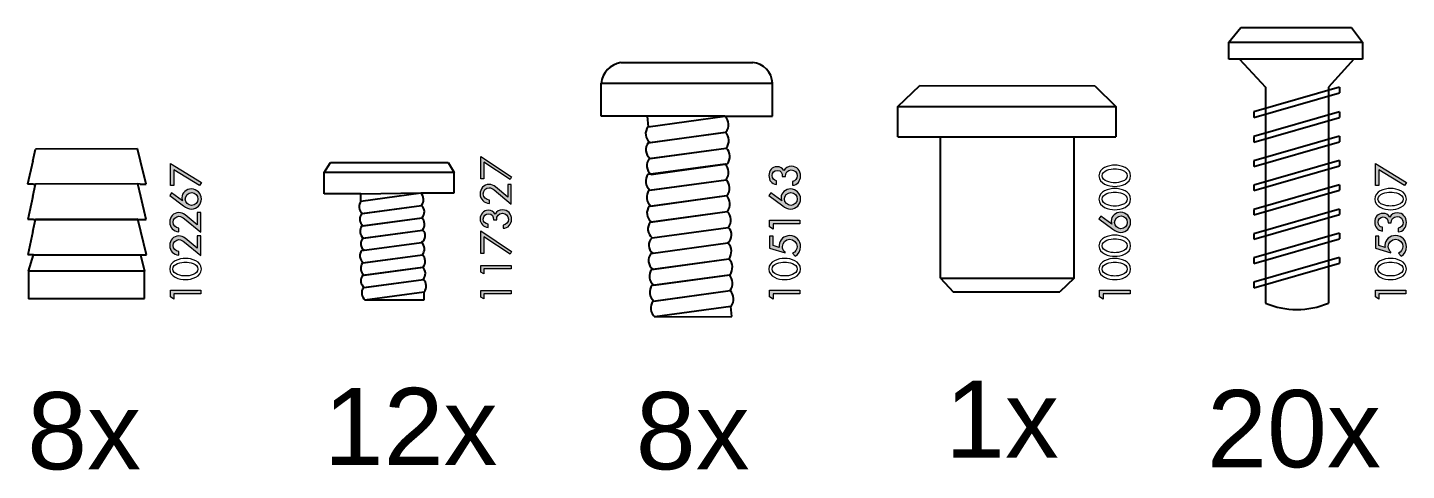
# Model space of a CAD drawing. Header units: millimetres. Extents: x -383 to 2872, y 639 to 2489.
# Drawn here: x -280.8 to -184.3, y 1536.3 to 1567.3 of the extents above; entities that cross this region are included whole.
import ezdxf

# ---------------------------------------------------------------- set-up
doc = ezdxf.new("R2010")
doc.units = ezdxf.units.MM
doc.layers.add('Chiodi', color=1, linetype='Continuous')
doc.layers.add('Livello 1', color=7, linetype='Continuous')
doc.styles.get("Standard").update_dxf_attribs({"font": 'Arial.ttf'})

msp = doc.modelspace()

# ---------------------------------------------------------------- hatches: boundary and pattern name
at = {"layer": 'Livello 1', "true_color": 0xffffff}
h = msp.add_hatch(color=7, dxfattribs=at)
h.dxf.hatch_style = 2
h.paths.add_polyline_path([(-270.597, 1556.284), (-270.839, 1556.284), (-270.839, 1557.816), (-268.667, 1556.49), (-268.794, 1556.284), (-270.597, 1557.384)])
h = msp.add_hatch(color=7, dxfattribs=at)
h.dxf.hatch_style = 2
h.paths.add_polyline_path([(-248.9, 1556.75), (-249.12, 1556.75), (-249.12, 1558.318), (-246.956, 1556.891), (-247.067, 1556.705), (-248.9, 1557.912)])
h = msp.add_hatch(color=7, dxfattribs=at)
h.dxf.hatch_style = 2
edge = h.paths.add_edge_path()
edge.add_spline(control_points=[(-228.012, 1556.927), (-228.012, 1557.155), (-228.097, 1557.345), (-228.354, 1557.345), (-228.568, 1557.345), (-228.718, 1557.187), (-228.718, 1556.975), (-228.718, 1556.783), (-228.596, 1556.65), (-228.413, 1556.623), (-228.413, 1556.623), (-228.413, 1556.36), (-228.413, 1556.36), (-228.763, 1556.411), (-228.949, 1556.634), (-228.949, 1556.984), (-228.949, 1557.322), (-228.732, 1557.598), (-228.376, 1557.598), (-228.167, 1557.598), (-227.998, 1557.508), (-227.897, 1557.328), (-227.798, 1557.537), (-227.597, 1557.629), (-227.369, 1557.629), (-226.972, 1557.629), (-226.732, 1557.331), (-226.732, 1556.949), (-226.732, 1556.617), (-226.952, 1556.318), (-227.301, 1556.301), (-227.301, 1556.301), (-227.301, 1556.558), (-227.301, 1556.558), (-227.093, 1556.583), (-226.963, 1556.767), (-226.963, 1556.969), (-226.963, 1557.206), (-227.149, 1557.376), (-227.38, 1557.376), (-227.651, 1557.376), (-227.812, 1557.189), (-227.793, 1556.927), (-227.793, 1556.927), (-228.012, 1556.927), (-228.012, 1556.927)], knot_values=[0, 0, 0, 0, 1, 1, 1, 2, 2, 2, 3, 3, 3, 4, 4, 4, 5, 5, 5, 6, 6, 6, 7, 7, 7, 8, 8, 8, 9, 9, 9, 10, 10, 10, 11, 11, 11, 12, 12, 12, 13, 13, 13, 14, 14, 14, 15, 15, 15, 15], degree=3, periodic=0)
h = msp.add_hatch(color=7, dxfattribs=at)
h.dxf.hatch_style = 2
h.paths.add_polyline_path([(-186.259, 1556.284), (-186.502, 1556.284), (-186.502, 1557.816), (-184.33, 1556.491), (-184.457, 1556.284), (-186.259, 1557.385)])
h = msp.add_hatch(color=7, dxfattribs=at)
h.dxf.hatch_style = 2
edge = h.paths.add_edge_path()
edge.add_spline(control_points=[(-270.755, 1555.781), (-270.755, 1555.781), (-269.987, 1555.214), (-269.987, 1555.214), (-269.987, 1555.214), (-269.981, 1555.22), (-269.981, 1555.22), (-270.013, 1555.282), (-270.033, 1555.352), (-270.033, 1555.429), (-270.033, 1555.778), (-269.708, 1556.043), (-269.367, 1556.043), (-268.978, 1556.043), (-268.667, 1555.727), (-268.667, 1555.341), (-268.667, 1554.974), (-268.972, 1554.633), (-269.347, 1554.633), (-269.561, 1554.633), (-269.742, 1554.74), (-269.908, 1554.864), (-269.908, 1554.864), (-270.884, 1555.589), (-270.884, 1555.589), (-270.884, 1555.589), (-270.755, 1555.781), (-270.755, 1555.781)], knot_values=[0, 0, 0, 0, 1, 1, 1, 2, 2, 2, 3, 3, 3, 4, 4, 4, 5, 5, 5, 6, 6, 6, 7, 7, 7, 8, 8, 8, 9, 9, 9, 9], degree=3, periodic=0)
edge = h.paths.add_edge_path()
edge.add_spline(control_points=[(-269.339, 1555.79), (-269.604, 1555.79), (-269.795, 1555.564), (-269.795, 1555.339), (-269.795, 1555.107), (-269.584, 1554.887), (-269.353, 1554.887), (-269.108, 1554.887), (-268.904, 1555.096), (-268.904, 1555.339), (-268.904, 1555.575), (-269.102, 1555.79), (-269.339, 1555.79)], knot_values=[0, 0, 0, 0, 0.352778, 0.352778, 0.352778, 0.705556, 0.705556, 0.705556, 1.058333, 1.058333, 1.058333, 1.411111, 1.411111, 1.411111, 1.411111], degree=3, periodic=0)
edge.add_line((-269.339, 1555.79), (-269.339, 1555.79))
h = msp.add_hatch(color=7, dxfattribs=at)
h.dxf.hatch_style = 2
edge = h.paths.add_edge_path()
edge.add_spline(control_points=[(-247.214, 1556.36), (-247.214, 1556.36), (-246.993, 1556.36), (-246.993, 1556.36), (-246.993, 1556.36), (-246.993, 1554.984), (-246.993, 1554.984), (-246.993, 1554.984), (-248.169, 1555.979), (-248.169, 1555.979), (-248.271, 1556.064), (-248.387, 1556.123), (-248.525, 1556.123), (-248.762, 1556.123), (-248.937, 1555.931), (-248.937, 1555.7), (-248.937, 1555.443), (-248.748, 1555.277), (-248.499, 1555.271), (-248.499, 1555.271), (-248.499, 1555.034), (-248.499, 1555.034), (-248.872, 1555.043), (-249.157, 1555.316), (-249.157, 1555.691), (-249.157, 1556.047), (-248.897, 1556.36), (-248.528, 1556.36), (-248.356, 1556.36), (-248.206, 1556.309), (-248.079, 1556.199), (-248.079, 1556.199), (-247.214, 1555.463), (-247.214, 1555.463), (-247.214, 1555.463), (-247.214, 1556.36), (-247.214, 1556.36)], knot_values=[0, 0, 0, 0, 1, 1, 1, 2, 2, 2, 3, 3, 3, 4, 4, 4, 5, 5, 5, 6, 6, 6, 7, 7, 7, 8, 8, 8, 9, 9, 9, 10, 10, 10, 11, 11, 11, 12, 12, 12, 12], degree=3, periodic=0)
h = msp.add_hatch(color=7, dxfattribs=at)
h.dxf.hatch_style = 2
edge = h.paths.add_edge_path()
edge.add_spline(control_points=[(-228.819, 1555.781), (-228.819, 1555.781), (-228.052, 1555.214), (-228.052, 1555.214), (-228.052, 1555.214), (-228.046, 1555.22), (-228.046, 1555.22), (-228.077, 1555.282), (-228.097, 1555.352), (-228.097, 1555.429), (-228.097, 1555.778), (-227.773, 1556.043), (-227.431, 1556.043), (-227.042, 1556.043), (-226.732, 1555.727), (-226.732, 1555.341), (-226.732, 1554.974), (-227.036, 1554.633), (-227.411, 1554.633), (-227.626, 1554.633), (-227.806, 1554.74), (-227.973, 1554.864), (-227.973, 1554.864), (-228.949, 1555.589), (-228.949, 1555.589), (-228.949, 1555.589), (-228.819, 1555.781), (-228.819, 1555.781)], knot_values=[0, 0, 0, 0, 1, 1, 1, 2, 2, 2, 3, 3, 3, 4, 4, 4, 5, 5, 5, 6, 6, 6, 7, 7, 7, 8, 8, 8, 9, 9, 9, 9], degree=3, periodic=0)
edge = h.paths.add_edge_path()
edge.add_spline(control_points=[(-227.403, 1555.79), (-227.668, 1555.79), (-227.86, 1555.564), (-227.86, 1555.339), (-227.86, 1555.107), (-227.648, 1554.887), (-227.417, 1554.887), (-227.172, 1554.887), (-226.969, 1555.096), (-226.969, 1555.339), (-226.969, 1555.575), (-227.166, 1555.79), (-227.403, 1555.79)], knot_values=[0, 0, 0, 0, 0.352778, 0.352778, 0.352778, 0.705556, 0.705556, 0.705556, 1.058333, 1.058333, 1.058333, 1.411111, 1.411111, 1.411111, 1.411111], degree=3, periodic=0)
edge.add_line((-227.403, 1555.79), (-227.403, 1555.79))
h = msp.add_hatch(color=7, dxfattribs=at)
h.dxf.hatch_style = 2
edge = h.paths.add_edge_path()
edge.add_spline(control_points=[(-268.955, 1554.39), (-268.955, 1554.39), (-268.712, 1554.39), (-268.712, 1554.39), (-268.712, 1554.39), (-268.712, 1553.016), (-268.712, 1553.016), (-268.712, 1553.016), (-269.855, 1553.947), (-269.855, 1553.947), (-269.962, 1554.034), (-270.094, 1554.136), (-270.236, 1554.136), (-270.458, 1554.136), (-270.642, 1553.938), (-270.642, 1553.719), (-270.642, 1553.501), (-270.467, 1553.324), (-270.252, 1553.309), (-270.252, 1553.309), (-270.252, 1553.044), (-270.252, 1553.044), (-270.631, 1553.087), (-270.884, 1553.332), (-270.884, 1553.719), (-270.884, 1554.079), (-270.616, 1554.39), (-270.247, 1554.39), (-270.089, 1554.39), (-269.931, 1554.33), (-269.81, 1554.232), (-269.81, 1554.232), (-268.955, 1553.532), (-268.955, 1553.532), (-268.955, 1553.532), (-268.955, 1554.39), (-268.955, 1554.39)], knot_values=[0, 0, 0, 0, 1, 1, 1, 2, 2, 2, 3, 3, 3, 4, 4, 4, 5, 5, 5, 6, 6, 6, 7, 7, 7, 8, 8, 8, 9, 9, 9, 10, 10, 10, 11, 11, 11, 12, 12, 12, 12], degree=3, periodic=0)
h = msp.add_hatch(color=7, dxfattribs=at)
h.dxf.hatch_style = 2
edge = h.paths.add_edge_path()
edge.add_spline(control_points=[(-248.22, 1553.894), (-248.228, 1554.12), (-248.297, 1554.314), (-248.564, 1554.314), (-248.79, 1554.314), (-248.937, 1554.165), (-248.937, 1553.942), (-248.937, 1553.73), (-248.796, 1553.612), (-248.596, 1553.592), (-248.596, 1553.592), (-248.596, 1553.357), (-248.596, 1553.357), (-248.934, 1553.392), (-249.156, 1553.598), (-249.156, 1553.947), (-249.156, 1554.289), (-248.925, 1554.551), (-248.576, 1554.551), (-248.387, 1554.551), (-248.198, 1554.45), (-248.11, 1554.277), (-248.017, 1554.483), (-247.805, 1554.582), (-247.588, 1554.582), (-247.216, 1554.582), (-246.957, 1554.286), (-246.957, 1553.922), (-246.957, 1553.578), (-247.191, 1553.296), (-247.546, 1553.29), (-247.546, 1553.29), (-247.546, 1553.521), (-247.546, 1553.521), (-247.329, 1553.533), (-247.176, 1553.716), (-247.176, 1553.931), (-247.176, 1554.167), (-247.369, 1554.345), (-247.603, 1554.345), (-247.874, 1554.345), (-248.009, 1554.153), (-248, 1553.894), (-248, 1553.894), (-248.22, 1553.894), (-248.22, 1553.894)], knot_values=[0, 0, 0, 0, 1, 1, 1, 2, 2, 2, 3, 3, 3, 4, 4, 4, 5, 5, 5, 6, 6, 6, 7, 7, 7, 8, 8, 8, 9, 9, 9, 10, 10, 10, 11, 11, 11, 12, 12, 12, 13, 13, 13, 14, 14, 14, 15, 15, 15, 15], degree=3, periodic=0)
h = msp.add_hatch(color=7, dxfattribs=at)
h.dxf.hatch_style = 2
h.paths.add_polyline_path([(-228.661, 1553.236), (-228.904, 1553.383), (-228.904, 1553.859), (-226.777, 1553.859), (-226.777, 1553.605), (-228.661, 1553.605)])
h = msp.add_hatch(color=7, dxfattribs=at)
h.dxf.hatch_style = 2
edge = h.paths.add_edge_path()
edge.add_spline(control_points=[(-205.717, 1554.149), (-205.717, 1554.149), (-204.95, 1553.581), (-204.95, 1553.581), (-204.95, 1553.581), (-204.944, 1553.588), (-204.944, 1553.588), (-204.975, 1553.65), (-204.995, 1553.72), (-204.995, 1553.797), (-204.995, 1554.146), (-204.67, 1554.411), (-204.329, 1554.411), (-203.94, 1554.411), (-203.63, 1554.095), (-203.63, 1553.709), (-203.63, 1553.342), (-203.935, 1553.001), (-204.309, 1553.001), (-204.524, 1553.001), (-204.705, 1553.108), (-204.871, 1553.232), (-204.871, 1553.232), (-205.847, 1553.957), (-205.847, 1553.957), (-205.847, 1553.957), (-205.717, 1554.149), (-205.717, 1554.149)], knot_values=[0, 0, 0, 0, 1, 1, 1, 2, 2, 2, 3, 3, 3, 4, 4, 4, 5, 5, 5, 6, 6, 6, 7, 7, 7, 8, 8, 8, 9, 9, 9, 9], degree=3, periodic=0)
edge = h.paths.add_edge_path()
edge.add_spline(control_points=[(-204.301, 1554.157), (-204.566, 1554.157), (-204.758, 1553.932), (-204.758, 1553.706), (-204.758, 1553.475), (-204.546, 1553.255), (-204.315, 1553.255), (-204.07, 1553.255), (-203.867, 1553.463), (-203.867, 1553.706), (-203.867, 1553.943), (-204.064, 1554.157), (-204.301, 1554.157)], knot_values=[0, 0, 0, 0, 0.352778, 0.352778, 0.352778, 0.705556, 0.705556, 0.705556, 1.058333, 1.058333, 1.058333, 1.411111, 1.411111, 1.411111, 1.411111], degree=3, periodic=0)
edge.add_line((-204.301, 1554.157), (-204.301, 1554.157))
h = msp.add_hatch(color=7, dxfattribs=at)
h.dxf.hatch_style = 2
edge = h.paths.add_edge_path()
edge.add_spline(control_points=[(-185.61, 1553.665), (-185.61, 1553.894), (-185.695, 1554.083), (-185.952, 1554.083), (-186.166, 1554.083), (-186.316, 1553.925), (-186.316, 1553.714), (-186.316, 1553.522), (-186.195, 1553.389), (-186.011, 1553.361), (-186.011, 1553.361), (-186.011, 1553.099), (-186.011, 1553.099), (-186.361, 1553.149), (-186.547, 1553.372), (-186.547, 1553.722), (-186.547, 1554.06), (-186.33, 1554.337), (-185.974, 1554.337), (-185.766, 1554.337), (-185.597, 1554.246), (-185.495, 1554.066), (-185.397, 1554.275), (-185.196, 1554.368), (-184.968, 1554.368), (-184.57, 1554.368), (-184.33, 1554.069), (-184.33, 1553.688), (-184.33, 1553.355), (-184.55, 1553.056), (-184.9, 1553.039), (-184.9, 1553.039), (-184.9, 1553.296), (-184.9, 1553.296), (-184.691, 1553.321), (-184.561, 1553.504), (-184.561, 1553.708), (-184.561, 1553.945), (-184.748, 1554.114), (-184.979, 1554.114), (-185.25, 1554.114), (-185.41, 1553.927), (-185.391, 1553.665), (-185.391, 1553.665), (-185.61, 1553.665), (-185.61, 1553.665)], knot_values=[0, 0, 0, 0, 1, 1, 1, 2, 2, 2, 3, 3, 3, 4, 4, 4, 5, 5, 5, 6, 6, 6, 7, 7, 7, 8, 8, 8, 9, 9, 9, 10, 10, 10, 11, 11, 11, 12, 12, 12, 13, 13, 13, 14, 14, 14, 15, 15, 15, 15], degree=3, periodic=0)
h = msp.add_hatch(color=7, dxfattribs=at)
h.dxf.hatch_style = 2
edge = h.paths.add_edge_path()
edge.add_spline(control_points=[(-268.955, 1552.758), (-268.955, 1552.758), (-268.712, 1552.758), (-268.712, 1552.758), (-268.712, 1552.758), (-268.712, 1551.385), (-268.712, 1551.385), (-268.712, 1551.385), (-269.855, 1552.316), (-269.855, 1552.316), (-269.962, 1552.403), (-270.094, 1552.504), (-270.236, 1552.504), (-270.458, 1552.504), (-270.642, 1552.308), (-270.642, 1552.087), (-270.642, 1551.87), (-270.467, 1551.692), (-270.252, 1551.678), (-270.252, 1551.678), (-270.252, 1551.413), (-270.252, 1551.413), (-270.631, 1551.455), (-270.884, 1551.7), (-270.884, 1552.087), (-270.884, 1552.448), (-270.616, 1552.758), (-270.247, 1552.758), (-270.089, 1552.758), (-269.931, 1552.699), (-269.81, 1552.6), (-269.81, 1552.6), (-268.955, 1551.901), (-268.955, 1551.901), (-268.955, 1551.901), (-268.955, 1552.758), (-268.955, 1552.758)], knot_values=[0, 0, 0, 0, 1, 1, 1, 2, 2, 2, 3, 3, 3, 4, 4, 4, 5, 5, 5, 6, 6, 6, 7, 7, 7, 8, 8, 8, 9, 9, 9, 10, 10, 10, 11, 11, 11, 12, 12, 12, 12], degree=3, periodic=0)
h = msp.add_hatch(color=7, dxfattribs=at)
h.dxf.hatch_style = 2
h.paths.add_polyline_path([(-248.9, 1551.534), (-249.12, 1551.534), (-249.12, 1553.103), (-246.956, 1551.676), (-247.067, 1551.49), (-248.9, 1552.697)])
h = msp.add_hatch(color=7, dxfattribs=at)
h.dxf.hatch_style = 2
edge = h.paths.add_edge_path()
edge.add_spline(control_points=[(-228.661, 1552.079), (-228.661, 1552.079), (-228.224, 1551.946), (-228.224, 1551.946), (-228.224, 1551.946), (-228.232, 1552.095), (-228.232, 1552.095), (-228.232, 1552.507), (-227.88, 1552.778), (-227.488, 1552.778), (-227.039, 1552.778), (-226.732, 1552.428), (-226.732, 1551.991), (-226.732, 1551.729), (-226.87, 1551.467), (-227.104, 1551.342), (-227.104, 1551.342), (-227.29, 1551.54), (-227.29, 1551.54), (-227.11, 1551.605), (-226.974, 1551.822), (-226.974, 1552.011), (-226.974, 1552.299), (-227.211, 1552.524), (-227.496, 1552.524), (-227.77, 1552.524), (-228.001, 1552.29), (-228.001, 1552.017), (-228.001, 1551.867), (-227.931, 1551.711), (-227.812, 1551.619), (-227.812, 1551.619), (-227.812, 1551.568), (-227.812, 1551.568), (-227.812, 1551.568), (-228.904, 1551.895), (-228.904, 1551.895), (-228.904, 1551.895), (-228.904, 1552.747), (-228.904, 1552.747), (-228.904, 1552.747), (-228.661, 1552.747), (-228.661, 1552.747), (-228.661, 1552.747), (-228.661, 1552.079), (-228.661, 1552.079)], knot_values=[0, 0, 0, 0, 1, 1, 1, 2, 2, 2, 3, 3, 3, 4, 4, 4, 5, 5, 5, 6, 6, 6, 7, 7, 7, 8, 8, 8, 9, 9, 9, 10, 10, 10, 11, 11, 11, 12, 12, 12, 13, 13, 13, 14, 14, 14, 15, 15, 15, 15], degree=3, periodic=0)
h = msp.add_hatch(color=7, dxfattribs=at)
h.dxf.hatch_style = 2
edge = h.paths.add_edge_path()
edge.add_spline(control_points=[(-186.259, 1552.079), (-186.259, 1552.079), (-185.822, 1551.946), (-185.822, 1551.946), (-185.822, 1551.946), (-185.831, 1552.096), (-185.831, 1552.096), (-185.831, 1552.508), (-185.478, 1552.779), (-185.086, 1552.779), (-184.637, 1552.779), (-184.33, 1552.429), (-184.33, 1551.992), (-184.33, 1551.729), (-184.468, 1551.467), (-184.702, 1551.343), (-184.702, 1551.343), (-184.889, 1551.541), (-184.889, 1551.541), (-184.708, 1551.605), (-184.573, 1551.822), (-184.573, 1552.011), (-184.573, 1552.299), (-184.81, 1552.525), (-185.094, 1552.525), (-185.368, 1552.525), (-185.599, 1552.291), (-185.599, 1552.017), (-185.599, 1551.868), (-185.529, 1551.713), (-185.41, 1551.619), (-185.41, 1551.619), (-185.41, 1551.569), (-185.41, 1551.569), (-185.41, 1551.569), (-186.502, 1551.896), (-186.502, 1551.896), (-186.502, 1551.896), (-186.502, 1552.748), (-186.502, 1552.748), (-186.502, 1552.748), (-186.259, 1552.748), (-186.259, 1552.748), (-186.259, 1552.748), (-186.259, 1552.079), (-186.259, 1552.079)], knot_values=[0, 0, 0, 0, 1, 1, 1, 2, 2, 2, 3, 3, 3, 4, 4, 4, 5, 5, 5, 6, 6, 6, 7, 7, 7, 8, 8, 8, 9, 9, 9, 10, 10, 10, 11, 11, 11, 12, 12, 12, 13, 13, 13, 14, 14, 14, 15, 15, 15, 15], degree=3, periodic=0)
h = msp.add_hatch(color=7, dxfattribs=at)
h.dxf.hatch_style = 2
h.paths.add_polyline_path([(-248.9, 1550.098), (-249.12, 1550.222), (-249.12, 1550.688), (-246.993, 1550.688), (-246.993, 1550.451), (-248.9, 1550.451)])
h = msp.add_hatch(color=7, dxfattribs=at)
h.dxf.hatch_style = 2
h.paths.add_polyline_path([(-270.597, 1548.342), (-270.839, 1548.489), (-270.839, 1548.966), (-268.712, 1548.966), (-268.712, 1548.712), (-270.597, 1548.712)])
h = msp.add_hatch(color=7, dxfattribs=at)
h.dxf.hatch_style = 2
h.paths.add_polyline_path([(-248.9, 1548.359), (-249.12, 1548.484), (-249.12, 1548.949), (-246.993, 1548.949), (-246.993, 1548.712), (-248.9, 1548.712)])
h = msp.add_hatch(color=7, dxfattribs=at)
h.dxf.hatch_style = 2
h.paths.add_polyline_path([(-228.661, 1548.342), (-228.904, 1548.489), (-228.904, 1548.966), (-226.777, 1548.966), (-226.777, 1548.712), (-228.661, 1548.712)])
h = msp.add_hatch(color=7, dxfattribs=at)
h.dxf.hatch_style = 2
h.paths.add_polyline_path([(-205.559, 1548.341), (-205.802, 1548.488), (-205.802, 1548.965), (-203.675, 1548.965), (-203.675, 1548.711), (-205.559, 1548.711)])
h = msp.add_hatch(color=7, dxfattribs=at)
h.dxf.hatch_style = 2
h.paths.add_polyline_path([(-186.259, 1548.343), (-186.502, 1548.49), (-186.502, 1548.966), (-184.375, 1548.966), (-184.375, 1548.712), (-186.259, 1548.712)])

# ---------------------------------------------------------------- linework, layer by layer
at = {"layer": 'Chiodi'}
for p, q in [((-196.766, 1566.315), (-195.925, 1567.336)), ((-195.925, 1567.336), (-188.184, 1567.336)), ((-188.184, 1567.336), (-187.397, 1566.315)), ((-196.766, 1565.121), (-196.766, 1566.315)), ((-196.766, 1566.315), (-187.397, 1566.315)), ((-187.397, 1566.315), (-187.397, 1565.121)), ((-239.311, 1564.892), (-230.083, 1564.892)), ((-196.013, 1565.121), (-196.766, 1565.121)), ((-196.013, 1565.121), (-194.19, 1563.167)), ((-188.013, 1565.121), (-196.013, 1565.121)), ((-188.013, 1565.121), (-189.793, 1563.167)), ((-187.397, 1565.121), (-188.013, 1565.121)), ((-240.69, 1561.134), (-240.69, 1563.443)), ((-240.69, 1563.443), (-229.156, 1563.443)), ((-229.156, 1563.443), (-228.705, 1563.443)), ((-228.705, 1563.443), (-228.705, 1563.435)), ((-228.705, 1561.134), (-228.705, 1563.435)), ((-219.936, 1561.804), (-218.381, 1563.272)), ((-218.381, 1563.272), (-206.145, 1563.268)), ((-206.145, 1563.268), (-204.676, 1561.804)), ((-189.021, 1563.167), (-195.005, 1561.442)), ((-195.005, 1561.051), (-189.021, 1562.776)), ((-194.19, 1563.167), (-194.19, 1548.062)), ((-189.793, 1563.167), (-189.793, 1548.062)), ((-189.021, 1563.167), (-189.021, 1562.776)), ((-219.936, 1559.699), (-219.936, 1561.804)), ((-219.936, 1561.804), (-204.676, 1561.804)), ((-204.676, 1561.804), (-204.666, 1559.698)), ((-195.005, 1561.442), (-195.005, 1561.442)), ((-195.005, 1561.442), (-195.005, 1561.051)), ((-189.021, 1561.442), (-195.005, 1559.718)), ((-189.021, 1561.442), (-189.021, 1561.051)), ((-237.464, 1561.134), (-240.69, 1561.134)), ((-232.021, 1561.134), (-237.464, 1561.134)), ((-237.464, 1561.134), (-237.408, 1560.394)), ((-237.408, 1560.394), (-232.021, 1561.134)), ((-232.021, 1561.134), (-228.705, 1561.134)), ((-195.005, 1559.326), (-189.021, 1561.051)), ((-237.39, 1559.282), (-232.003, 1560.02)), ((-237.276, 1559.29), (-231.956, 1560.02)), ((-219.936, 1559.699), (-204.666, 1559.698)), ((-216.94, 1549.798), (-216.94, 1559.699)), ((-207.573, 1549.798), (-207.573, 1559.699)), ((-189.021, 1559.742), (-195.005, 1558.018)), ((-195.005, 1559.718), (-195.005, 1559.326)), ((-189.021, 1559.742), (-189.021, 1559.351)), ((-280.473, 1557.981), (-280.285, 1558.828)), ((-273.128, 1558.851), (-280.285, 1558.828)), ((-272.92, 1557.981), (-273.128, 1558.851)), ((-237.321, 1558.17), (-231.933, 1558.908)), ((-237.259, 1558.178), (-231.938, 1558.908)), ((-195.005, 1557.626), (-189.021, 1559.351)), ((-280.473, 1557.981), (-280.831, 1556.372)), ((-272.533, 1556.372), (-272.92, 1557.981)), ((-260.084, 1557.207), (-259.62, 1557.895)), ((-259.62, 1557.895), (-251.392, 1557.895)), ((-251.392, 1557.895), (-250.973, 1557.207)), ((-237.401, 1557.068), (-232.014, 1557.806)), ((-237.19, 1557.065), (-231.869, 1557.795)), ((-189.021, 1558.043), (-195.005, 1556.318)), ((-195.005, 1558.018), (-195.005, 1557.626)), ((-195.005, 1555.927), (-189.021, 1557.651)), ((-189.021, 1558.043), (-189.021, 1557.651)), ((-250.973, 1557.207), (-260.084, 1557.207)), ((-260.084, 1555.703), (-260.084, 1557.207)), ((-250.973, 1555.762), (-250.973, 1557.207)), ((-237.332, 1555.955), (-231.945, 1556.693)), ((-237.27, 1555.963), (-231.95, 1556.693)), ((-280.429, 1556.372), (-280.831, 1556.372)), ((-280.465, 1555.526), (-280.277, 1556.373)), ((-280.429, 1556.372), (-280.277, 1556.373)), ((-273.12, 1556.396), (-280.277, 1556.373)), ((-272.912, 1555.526), (-273.12, 1556.396)), ((-272.95, 1556.372), (-273.12, 1556.396)), ((-272.95, 1556.372), (-272.533, 1556.372)), ((-257.498, 1555.703), (-260.084, 1555.703)), ((-257.498, 1555.187), (-253.31, 1555.762)), ((-257.498, 1555.703), (-253.31, 1555.762)), ((-257.498, 1555.187), (-257.498, 1555.703)), ((-253.31, 1555.762), (-250.973, 1555.762)), ((-189.021, 1556.34), (-195.005, 1554.615)), ((-195.005, 1556.318), (-195.005, 1555.927)), ((-195.005, 1554.224), (-189.021, 1555.948)), ((-189.021, 1556.34), (-189.021, 1555.948)), ((-280.465, 1555.526), (-280.823, 1553.917)), ((-272.525, 1553.917), (-272.912, 1555.526)), ((-257.444, 1554.322), (-253.255, 1554.896)), ((-257.396, 1554.328), (-253.259, 1554.896)), ((-237.315, 1554.843), (-231.927, 1555.581)), ((-237.201, 1554.851), (-231.881, 1555.581)), ((-189.021, 1554.64), (-195.005, 1552.915)), ((-189.021, 1554.64), (-189.021, 1554.249)), ((-280.421, 1553.917), (-280.823, 1553.917)), ((-280.455, 1553.056), (-280.267, 1553.903)), ((-280.421, 1553.917), (-272.942, 1553.917)), ((-273.11, 1553.926), (-280.267, 1553.903)), ((-272.901, 1553.056), (-273.11, 1553.926)), ((-272.942, 1553.917), (-272.525, 1553.917)), ((-257.43, 1553.457), (-253.241, 1554.031)), ((-257.342, 1553.463), (-253.205, 1554.031)), ((-237.245, 1553.731), (-231.858, 1554.469)), ((-237.183, 1553.739), (-231.863, 1554.469)), ((-195.005, 1554.615), (-195.005, 1554.224)), ((-195.005, 1552.524), (-189.021, 1554.249)), ((-280.455, 1553.056), (-280.813, 1551.446)), ((-272.515, 1551.446), (-272.901, 1553.056)), ((-257.376, 1552.592), (-253.188, 1553.166)), ((-257.328, 1552.598), (-253.191, 1553.166)), ((-237.114, 1552.626), (-231.794, 1553.356)), ((-189.021, 1552.943), (-195.005, 1551.218)), ((-195.005, 1552.915), (-195.005, 1552.524)), ((-189.021, 1552.943), (-189.021, 1552.551)), ((-257.439, 1551.735), (-253.25, 1552.309)), ((-237.209, 1551.528), (-231.821, 1552.266)), ((-195.005, 1550.827), (-189.021, 1552.551)), ((-280.411, 1551.446), (-280.813, 1551.446)), ((-280.755, 1550.292), (-280.411, 1551.446)), ((-280.411, 1551.446), (-272.932, 1551.446)), ((-272.932, 1551.446), (-272.651, 1550.292)), ((-272.932, 1551.446), (-272.515, 1551.446)), ((-257.385, 1550.87), (-253.197, 1551.444)), ((-257.337, 1550.876), (-253.2, 1551.444)), ((-237.139, 1550.416), (-231.752, 1551.154)), ((-237.077, 1550.424), (-231.757, 1551.154)), ((-189.021, 1551.246), (-195.005, 1549.522)), ((-195.005, 1551.218), (-195.005, 1550.827)), ((-195.005, 1549.13), (-189.021, 1550.855)), ((-189.021, 1551.246), (-189.021, 1550.855)), ((-272.651, 1550.292), (-280.755, 1550.292)), ((-280.755, 1550.292), (-280.755, 1548.366)), ((-272.651, 1548.37), (-272.651, 1550.292)), ((-257.372, 1550.005), (-253.183, 1550.579)), ((-257.284, 1550.011), (-253.147, 1550.579)), ((-237.122, 1549.304), (-231.734, 1550.042)), ((-237.008, 1549.311), (-231.688, 1550.041)), ((-257.318, 1549.14), (-253.129, 1549.714)), ((-257.27, 1549.147), (-253.133, 1549.714)), ((-257.216, 1548.282), (-253.079, 1548.849)), ((-253.081, 1548.282), (-253.079, 1548.849)), ((-237.053, 1548.191), (-231.665, 1548.929)), ((-236.991, 1548.199), (-231.67, 1548.929)), ((-216.94, 1549.798), (-207.573, 1549.798)), ((-216.94, 1549.798), (-216.044, 1548.855)), ((-216.044, 1548.855), (-208.575, 1548.855)), ((-207.573, 1549.798), (-208.575, 1548.855)), ((-195.005, 1549.522), (-195.005, 1549.13)), ((-280.769, 1548.37), (-272.651, 1548.37)), ((-257.216, 1548.282), (-253.081, 1548.282)), ((-231.601, 1547.817), (-236.921, 1547.087)), ((-236.921, 1547.087), (-231.542, 1547.13)), ((-231.542, 1547.13), (-231.601, 1547.817))]:
    msp.add_line(p, q, dxfattribs=at)
for centre, radius, start, end in [((-239.028, 1563.243), 1.673, 99.74581, 173.42871), ((-230.219, 1563.383), 1.516, 1.97117, 84.8543), ((-232.599, 1560.541), 0.828, 320.99417, 45.7306), ((-236.793, 1559.907), 0.784, 141.58314, 231.95807), ((-232.581, 1559.429), 0.828, 320.99417, 45.7306), ((-236.776, 1558.795), 0.784, 141.58314, 231.95807), ((-232.512, 1558.316), 0.828, 320.99417, 45.7306), ((-236.706, 1557.683), 0.784, 141.58314, 231.95807), ((-232.593, 1557.214), 0.828, 320.99417, 45.7306), ((-236.787, 1556.581), 0.784, 141.58314, 231.95807), ((-232.524, 1556.102), 0.828, 320.99417, 45.7306), ((-253.759, 1555.301), 0.644, 320.99417, 45.7306), ((-236.718, 1555.468), 0.784, 141.58314, 231.95807), ((-257.02, 1554.808), 0.61, 141.58314, 231.95807), ((-253.705, 1554.436), 0.644, 320.99417, 45.7306), ((-236.7, 1554.356), 0.784, 141.58314, 231.95807), ((-232.506, 1554.99), 0.828, 320.99417, 45.7306), ((-256.966, 1553.943), 0.61, 141.58314, 231.95807), ((-253.691, 1553.571), 0.644, 320.99417, 45.7306), ((-236.631, 1553.244), 0.784, 141.58314, 231.95807), ((-232.437, 1553.877), 0.828, 320.99417, 45.7306), ((-256.953, 1553.078), 0.61, 141.58314, 231.95807), ((-253.52, 1552.76), 0.525, 300.92574, 50.8227), ((-232.284, 1552.823), 0.724, 309.69584, 47.42173), ((-256.936, 1552.224), 0.574, 140.08291, 233.8973), ((-253.701, 1551.849), 0.644, 320.99417, 45.7306), ((-236.687, 1552.104), 0.674, 129.32399, 235.66365), ((-232.4, 1551.675), 0.828, 320.99417, 45.7306), ((-256.962, 1551.356), 0.61, 141.58314, 231.95807), ((-256.908, 1550.491), 0.61, 141.58314, 231.95807), ((-253.647, 1550.984), 0.644, 320.99417, 45.7306), ((-236.594, 1551.041), 0.784, 141.58314, 231.95807), ((-232.331, 1550.562), 0.828, 320.99417, 45.7306), ((-256.894, 1549.627), 0.61, 141.58314, 231.95807), ((-253.633, 1550.119), 0.644, 320.99417, 45.7306), ((-236.525, 1549.929), 0.784, 141.58314, 231.95807), ((-232.313, 1549.45), 0.828, 320.99417, 45.7306), ((-256.84, 1548.762), 0.61, 141.58314, 231.95807), ((-253.579, 1549.254), 0.644, 320.99417, 45.7306), ((-236.508, 1548.816), 0.784, 141.58314, 231.95807), ((-232.244, 1548.338), 0.828, 320.99417, 45.7306), ((-236.438, 1547.704), 0.784, 141.58314, 231.95807), ((-191.992, 1553.136), 5.53, 246.57795, 293.42205)]:
    msp.add_arc(centre, radius, start, end, dxfattribs=at)
at = {"layer": 'Livello 1', "lineweight": 0}
for points in [[(-270.597, 1556.284), (-270.839, 1556.284), (-270.839, 1557.816), (-268.667, 1556.49), (-268.794, 1556.284), (-270.597, 1557.384), (-270.597, 1556.284)], [(-248.9, 1556.75), (-249.12, 1556.75), (-249.12, 1558.318), (-246.956, 1556.891), (-247.067, 1556.705), (-248.9, 1557.912), (-248.9, 1556.75)], [(-186.259, 1556.284), (-186.502, 1556.284), (-186.502, 1557.816), (-184.33, 1556.491), (-184.457, 1556.284), (-186.259, 1557.385), (-186.259, 1556.284)], [(-228.661, 1553.236), (-228.904, 1553.383), (-228.904, 1553.859), (-226.777, 1553.859), (-226.777, 1553.605), (-228.661, 1553.605), (-228.661, 1553.236)], [(-248.9, 1551.534), (-249.12, 1551.534), (-249.12, 1553.103), (-246.956, 1551.676), (-247.067, 1551.49), (-248.9, 1552.697), (-248.9, 1551.534)], [(-248.9, 1550.098), (-249.12, 1550.222), (-249.12, 1550.688), (-246.993, 1550.688), (-246.993, 1550.451), (-248.9, 1550.451), (-248.9, 1550.098)], [(-270.597, 1548.342), (-270.839, 1548.489), (-270.839, 1548.966), (-268.712, 1548.966), (-268.712, 1548.712), (-270.597, 1548.712), (-270.597, 1548.342)], [(-248.9, 1548.359), (-249.12, 1548.484), (-249.12, 1548.949), (-246.993, 1548.949), (-246.993, 1548.712), (-248.9, 1548.712), (-248.9, 1548.359)], [(-228.661, 1548.342), (-228.904, 1548.489), (-228.904, 1548.966), (-226.777, 1548.966), (-226.777, 1548.712), (-228.661, 1548.712), (-228.661, 1548.342)], [(-205.559, 1548.341), (-205.802, 1548.488), (-205.802, 1548.965), (-203.675, 1548.965), (-203.675, 1548.711), (-205.559, 1548.711), (-205.559, 1548.341)], [(-186.259, 1548.343), (-186.502, 1548.49), (-186.502, 1548.966), (-184.375, 1548.966), (-184.375, 1548.712), (-186.259, 1548.712), (-186.259, 1548.343)]]:
    msp.add_lwpolyline(points, dxfattribs=at)
for points, knots in [([(-228.012, 1556.927), (-228.012, 1557.155), (-228.097, 1557.345), (-228.354, 1557.345), (-228.568, 1557.345), (-228.718, 1557.187), (-228.718, 1556.975), (-228.718, 1556.783), (-228.596, 1556.65), (-228.413, 1556.623), (-228.413, 1556.623), (-228.413, 1556.36), (-228.413, 1556.36), (-228.763, 1556.411), (-228.949, 1556.634), (-228.949, 1556.984), (-228.949, 1557.322), (-228.732, 1557.598), (-228.376, 1557.598), (-228.167, 1557.598), (-227.998, 1557.508), (-227.897, 1557.328), (-227.798, 1557.537), (-227.597, 1557.629), (-227.369, 1557.629), (-226.972, 1557.629), (-226.732, 1557.331), (-226.732, 1556.949), (-226.732, 1556.617), (-226.952, 1556.318), (-227.301, 1556.301), (-227.301, 1556.301), (-227.301, 1556.558), (-227.301, 1556.558), (-227.093, 1556.583), (-226.963, 1556.767), (-226.963, 1556.969), (-226.963, 1557.206), (-227.149, 1557.376), (-227.38, 1557.376), (-227.651, 1557.376), (-227.812, 1557.189), (-227.793, 1556.927), (-227.793, 1556.927), (-228.012, 1556.927), (-228.012, 1556.927)], [0, 0, 0, 0, 1, 1, 1, 2, 2, 2, 3, 3, 3, 4, 4, 4, 5, 5, 5, 6, 6, 6, 7, 7, 7, 8, 8, 8, 9, 9, 9, 10, 10, 10, 11, 11, 11, 12, 12, 12, 13, 13, 13, 14, 14, 14, 15, 15, 15, 15]), ([(-204.738, 1556.224), (-205.175, 1556.224), (-205.847, 1556.415), (-205.847, 1556.966), (-205.847, 1557.515), (-205.175, 1557.707), (-204.738, 1557.707), (-204.304, 1557.707), (-203.63, 1557.513), (-203.63, 1556.966), (-203.63, 1556.418), (-204.304, 1556.224), (-204.738, 1556.224)], [0, 0, 0, 0, 1, 1, 1, 2, 2, 2, 3, 3, 3, 4, 4, 4, 4]), ([(-204.741, 1556.477), (-204.448, 1556.477), (-203.866, 1556.585), (-203.866, 1556.966), (-203.866, 1557.346), (-204.448, 1557.454), (-204.741, 1557.454), (-205.034, 1557.454), (-205.621, 1557.346), (-205.621, 1556.966), (-205.621, 1556.585), (-205.034, 1556.477), (-204.741, 1556.477)], [0, 0, 0, 0, 1, 1, 1, 2, 2, 2, 3, 3, 3, 4, 4, 4, 4]), ([(-270.755, 1555.781), (-270.755, 1555.781), (-269.987, 1555.214), (-269.987, 1555.214), (-269.987, 1555.214), (-269.981, 1555.22), (-269.981, 1555.22), (-270.013, 1555.282), (-270.033, 1555.352), (-270.033, 1555.429), (-270.033, 1555.778), (-269.708, 1556.043), (-269.367, 1556.043), (-268.978, 1556.043), (-268.667, 1555.727), (-268.667, 1555.341), (-268.667, 1554.974), (-268.972, 1554.633), (-269.347, 1554.633), (-269.561, 1554.633), (-269.742, 1554.74), (-269.908, 1554.864), (-269.908, 1554.864), (-270.884, 1555.589), (-270.884, 1555.589), (-270.884, 1555.589), (-270.755, 1555.781), (-270.755, 1555.781)], [0, 0, 0, 0, 1, 1, 1, 2, 2, 2, 3, 3, 3, 4, 4, 4, 5, 5, 5, 6, 6, 6, 7, 7, 7, 8, 8, 8, 9, 9, 9, 9]), ([(-269.339, 1555.79), (-269.604, 1555.79), (-269.795, 1555.564), (-269.795, 1555.339), (-269.795, 1555.107), (-269.584, 1554.887), (-269.353, 1554.887), (-269.108, 1554.887), (-268.904, 1555.096), (-268.904, 1555.339), (-268.904, 1555.575), (-269.102, 1555.79), (-269.339, 1555.79)], [0, 0, 0, 0, 1, 1, 1, 2, 2, 2, 3, 3, 3, 4, 4, 4, 4]), ([(-247.214, 1556.36), (-247.214, 1556.36), (-246.993, 1556.36), (-246.993, 1556.36), (-246.993, 1556.36), (-246.993, 1554.984), (-246.993, 1554.984), (-246.993, 1554.984), (-248.169, 1555.979), (-248.169, 1555.979), (-248.271, 1556.064), (-248.387, 1556.123), (-248.525, 1556.123), (-248.762, 1556.123), (-248.937, 1555.931), (-248.937, 1555.7), (-248.937, 1555.443), (-248.748, 1555.277), (-248.499, 1555.271), (-248.499, 1555.271), (-248.499, 1555.034), (-248.499, 1555.034), (-248.872, 1555.043), (-249.157, 1555.316), (-249.157, 1555.691), (-249.157, 1556.047), (-248.897, 1556.36), (-248.528, 1556.36), (-248.356, 1556.36), (-248.206, 1556.309), (-248.079, 1556.199), (-248.079, 1556.199), (-247.214, 1555.463), (-247.214, 1555.463), (-247.214, 1555.463), (-247.214, 1556.36), (-247.214, 1556.36)], [0, 0, 0, 0, 1, 1, 1, 2, 2, 2, 3, 3, 3, 4, 4, 4, 5, 5, 5, 6, 6, 6, 7, 7, 7, 8, 8, 8, 9, 9, 9, 10, 10, 10, 11, 11, 11, 12, 12, 12, 12]), ([(-228.819, 1555.781), (-228.819, 1555.781), (-228.052, 1555.214), (-228.052, 1555.214), (-228.052, 1555.214), (-228.046, 1555.22), (-228.046, 1555.22), (-228.077, 1555.282), (-228.097, 1555.352), (-228.097, 1555.429), (-228.097, 1555.778), (-227.773, 1556.043), (-227.431, 1556.043), (-227.042, 1556.043), (-226.732, 1555.727), (-226.732, 1555.341), (-226.732, 1554.974), (-227.036, 1554.633), (-227.411, 1554.633), (-227.626, 1554.633), (-227.806, 1554.74), (-227.973, 1554.864), (-227.973, 1554.864), (-228.949, 1555.589), (-228.949, 1555.589), (-228.949, 1555.589), (-228.819, 1555.781), (-228.819, 1555.781)], [0, 0, 0, 0, 1, 1, 1, 2, 2, 2, 3, 3, 3, 4, 4, 4, 5, 5, 5, 6, 6, 6, 7, 7, 7, 8, 8, 8, 9, 9, 9, 9]), ([(-227.403, 1555.79), (-227.668, 1555.79), (-227.86, 1555.564), (-227.86, 1555.339), (-227.86, 1555.107), (-227.648, 1554.887), (-227.417, 1554.887), (-227.172, 1554.887), (-226.969, 1555.096), (-226.969, 1555.339), (-226.969, 1555.575), (-227.166, 1555.79), (-227.403, 1555.79)], [0, 0, 0, 0, 1, 1, 1, 2, 2, 2, 3, 3, 3, 4, 4, 4, 4]), ([(-204.738, 1554.592), (-205.175, 1554.592), (-205.847, 1554.784), (-205.847, 1555.334), (-205.847, 1555.884), (-205.175, 1556.076), (-204.738, 1556.076), (-204.304, 1556.076), (-203.63, 1555.882), (-203.63, 1555.334), (-203.63, 1554.787), (-204.304, 1554.592), (-204.738, 1554.592)], [0, 0, 0, 0, 1, 1, 1, 2, 2, 2, 3, 3, 3, 4, 4, 4, 4]), ([(-204.741, 1554.846), (-204.448, 1554.846), (-203.866, 1554.954), (-203.866, 1555.334), (-203.866, 1555.715), (-204.448, 1555.822), (-204.741, 1555.822), (-205.034, 1555.822), (-205.621, 1555.715), (-205.621, 1555.334), (-205.621, 1554.954), (-205.034, 1554.846), (-204.741, 1554.846)], [0, 0, 0, 0, 1, 1, 1, 2, 2, 2, 3, 3, 3, 4, 4, 4, 4]), ([(-185.438, 1554.594), (-185.876, 1554.594), (-186.547, 1554.786), (-186.547, 1555.336), (-186.547, 1555.886), (-185.876, 1556.078), (-185.438, 1556.078), (-185.004, 1556.078), (-184.33, 1555.884), (-184.33, 1555.336), (-184.33, 1554.789), (-185.004, 1554.594), (-185.438, 1554.594)], [0, 0, 0, 0, 1, 1, 1, 2, 2, 2, 3, 3, 3, 4, 4, 4, 4]), ([(-185.441, 1554.848), (-185.148, 1554.848), (-184.567, 1554.955), (-184.567, 1555.336), (-184.567, 1555.717), (-185.148, 1555.824), (-185.441, 1555.824), (-185.735, 1555.824), (-186.321, 1555.717), (-186.321, 1555.336), (-186.321, 1554.955), (-185.735, 1554.848), (-185.441, 1554.848)], [0, 0, 0, 0, 1, 1, 1, 2, 2, 2, 3, 3, 3, 4, 4, 4, 4]), ([(-268.955, 1554.39), (-268.955, 1554.39), (-268.712, 1554.39), (-268.712, 1554.39), (-268.712, 1554.39), (-268.712, 1553.016), (-268.712, 1553.016), (-268.712, 1553.016), (-269.855, 1553.947), (-269.855, 1553.947), (-269.962, 1554.034), (-270.094, 1554.136), (-270.236, 1554.136), (-270.458, 1554.136), (-270.642, 1553.938), (-270.642, 1553.719), (-270.642, 1553.501), (-270.467, 1553.324), (-270.252, 1553.309), (-270.252, 1553.309), (-270.252, 1553.044), (-270.252, 1553.044), (-270.631, 1553.087), (-270.884, 1553.332), (-270.884, 1553.719), (-270.884, 1554.079), (-270.616, 1554.39), (-270.247, 1554.39), (-270.089, 1554.39), (-269.931, 1554.33), (-269.81, 1554.232), (-269.81, 1554.232), (-268.955, 1553.532), (-268.955, 1553.532), (-268.955, 1553.532), (-268.955, 1554.39), (-268.955, 1554.39)], [0, 0, 0, 0, 1, 1, 1, 2, 2, 2, 3, 3, 3, 4, 4, 4, 5, 5, 5, 6, 6, 6, 7, 7, 7, 8, 8, 8, 9, 9, 9, 10, 10, 10, 11, 11, 11, 12, 12, 12, 12]), ([(-248.22, 1553.894), (-248.228, 1554.12), (-248.297, 1554.314), (-248.564, 1554.314), (-248.79, 1554.314), (-248.937, 1554.165), (-248.937, 1553.942), (-248.937, 1553.73), (-248.796, 1553.612), (-248.596, 1553.592), (-248.596, 1553.592), (-248.596, 1553.357), (-248.596, 1553.357), (-248.934, 1553.392), (-249.156, 1553.598), (-249.156, 1553.947), (-249.156, 1554.289), (-248.925, 1554.551), (-248.576, 1554.551), (-248.387, 1554.551), (-248.198, 1554.45), (-248.11, 1554.277), (-248.017, 1554.483), (-247.805, 1554.582), (-247.588, 1554.582), (-247.216, 1554.582), (-246.957, 1554.286), (-246.957, 1553.922), (-246.957, 1553.578), (-247.191, 1553.296), (-247.546, 1553.29), (-247.546, 1553.29), (-247.546, 1553.521), (-247.546, 1553.521), (-247.329, 1553.533), (-247.176, 1553.716), (-247.176, 1553.931), (-247.176, 1554.167), (-247.369, 1554.345), (-247.603, 1554.345), (-247.874, 1554.345), (-248.009, 1554.153), (-248, 1553.894), (-248, 1553.894), (-248.22, 1553.894), (-248.22, 1553.894)], [0, 0, 0, 0, 1, 1, 1, 2, 2, 2, 3, 3, 3, 4, 4, 4, 5, 5, 5, 6, 6, 6, 7, 7, 7, 8, 8, 8, 9, 9, 9, 10, 10, 10, 11, 11, 11, 12, 12, 12, 13, 13, 13, 14, 14, 14, 15, 15, 15, 15]), ([(-205.717, 1554.149), (-205.717, 1554.149), (-204.95, 1553.581), (-204.95, 1553.581), (-204.95, 1553.581), (-204.944, 1553.588), (-204.944, 1553.588), (-204.975, 1553.65), (-204.995, 1553.72), (-204.995, 1553.797), (-204.995, 1554.146), (-204.67, 1554.411), (-204.329, 1554.411), (-203.94, 1554.411), (-203.63, 1554.095), (-203.63, 1553.709), (-203.63, 1553.342), (-203.935, 1553.001), (-204.309, 1553.001), (-204.524, 1553.001), (-204.705, 1553.108), (-204.871, 1553.232), (-204.871, 1553.232), (-205.847, 1553.957), (-205.847, 1553.957), (-205.847, 1553.957), (-205.717, 1554.149), (-205.717, 1554.149)], [0, 0, 0, 0, 1, 1, 1, 2, 2, 2, 3, 3, 3, 4, 4, 4, 5, 5, 5, 6, 6, 6, 7, 7, 7, 8, 8, 8, 9, 9, 9, 9]), ([(-204.301, 1554.157), (-204.566, 1554.157), (-204.758, 1553.932), (-204.758, 1553.706), (-204.758, 1553.475), (-204.546, 1553.255), (-204.315, 1553.255), (-204.07, 1553.255), (-203.867, 1553.463), (-203.867, 1553.706), (-203.867, 1553.943), (-204.064, 1554.157), (-204.301, 1554.157)], [0, 0, 0, 0, 1, 1, 1, 2, 2, 2, 3, 3, 3, 4, 4, 4, 4]), ([(-185.61, 1553.665), (-185.61, 1553.894), (-185.695, 1554.083), (-185.952, 1554.083), (-186.166, 1554.083), (-186.316, 1553.925), (-186.316, 1553.714), (-186.316, 1553.522), (-186.195, 1553.389), (-186.011, 1553.361), (-186.011, 1553.361), (-186.011, 1553.099), (-186.011, 1553.099), (-186.361, 1553.149), (-186.547, 1553.372), (-186.547, 1553.722), (-186.547, 1554.06), (-186.33, 1554.337), (-185.974, 1554.337), (-185.766, 1554.337), (-185.597, 1554.246), (-185.495, 1554.066), (-185.397, 1554.275), (-185.196, 1554.368), (-184.968, 1554.368), (-184.57, 1554.368), (-184.33, 1554.069), (-184.33, 1553.688), (-184.33, 1553.355), (-184.55, 1553.056), (-184.9, 1553.039), (-184.9, 1553.039), (-184.9, 1553.296), (-184.9, 1553.296), (-184.691, 1553.321), (-184.561, 1553.504), (-184.561, 1553.708), (-184.561, 1553.945), (-184.748, 1554.114), (-184.979, 1554.114), (-185.25, 1554.114), (-185.41, 1553.927), (-185.391, 1553.665), (-185.391, 1553.665), (-185.61, 1553.665), (-185.61, 1553.665)], [0, 0, 0, 0, 1, 1, 1, 2, 2, 2, 3, 3, 3, 4, 4, 4, 5, 5, 5, 6, 6, 6, 7, 7, 7, 8, 8, 8, 9, 9, 9, 10, 10, 10, 11, 11, 11, 12, 12, 12, 13, 13, 13, 14, 14, 14, 15, 15, 15, 15]), ([(-268.955, 1552.758), (-268.955, 1552.758), (-268.712, 1552.758), (-268.712, 1552.758), (-268.712, 1552.758), (-268.712, 1551.385), (-268.712, 1551.385), (-268.712, 1551.385), (-269.855, 1552.316), (-269.855, 1552.316), (-269.962, 1552.403), (-270.094, 1552.504), (-270.236, 1552.504), (-270.458, 1552.504), (-270.642, 1552.308), (-270.642, 1552.087), (-270.642, 1551.87), (-270.467, 1551.692), (-270.252, 1551.678), (-270.252, 1551.678), (-270.252, 1551.413), (-270.252, 1551.413), (-270.631, 1551.455), (-270.884, 1551.7), (-270.884, 1552.087), (-270.884, 1552.448), (-270.616, 1552.758), (-270.247, 1552.758), (-270.089, 1552.758), (-269.931, 1552.699), (-269.81, 1552.6), (-269.81, 1552.6), (-268.955, 1551.901), (-268.955, 1551.901), (-268.955, 1551.901), (-268.955, 1552.758), (-268.955, 1552.758)], [0, 0, 0, 0, 1, 1, 1, 2, 2, 2, 3, 3, 3, 4, 4, 4, 5, 5, 5, 6, 6, 6, 7, 7, 7, 8, 8, 8, 9, 9, 9, 10, 10, 10, 11, 11, 11, 12, 12, 12, 12]), ([(-228.661, 1552.079), (-228.661, 1552.079), (-228.224, 1551.946), (-228.224, 1551.946), (-228.224, 1551.946), (-228.232, 1552.095), (-228.232, 1552.095), (-228.232, 1552.507), (-227.88, 1552.778), (-227.488, 1552.778), (-227.039, 1552.778), (-226.732, 1552.428), (-226.732, 1551.991), (-226.732, 1551.729), (-226.87, 1551.467), (-227.104, 1551.342), (-227.104, 1551.342), (-227.29, 1551.54), (-227.29, 1551.54), (-227.11, 1551.605), (-226.974, 1551.822), (-226.974, 1552.011), (-226.974, 1552.299), (-227.211, 1552.524), (-227.496, 1552.524), (-227.77, 1552.524), (-228.001, 1552.29), (-228.001, 1552.017), (-228.001, 1551.867), (-227.931, 1551.711), (-227.812, 1551.619), (-227.812, 1551.619), (-227.812, 1551.568), (-227.812, 1551.568), (-227.812, 1551.568), (-228.904, 1551.895), (-228.904, 1551.895), (-228.904, 1551.895), (-228.904, 1552.747), (-228.904, 1552.747), (-228.904, 1552.747), (-228.661, 1552.747), (-228.661, 1552.747), (-228.661, 1552.747), (-228.661, 1552.079), (-228.661, 1552.079)], [0, 0, 0, 0, 1, 1, 1, 2, 2, 2, 3, 3, 3, 4, 4, 4, 5, 5, 5, 6, 6, 6, 7, 7, 7, 8, 8, 8, 9, 9, 9, 10, 10, 10, 11, 11, 11, 12, 12, 12, 13, 13, 13, 14, 14, 14, 15, 15, 15, 15]), ([(-204.738, 1551.33), (-205.175, 1551.33), (-205.847, 1551.522), (-205.847, 1552.072), (-205.847, 1552.622), (-205.175, 1552.814), (-204.738, 1552.814), (-204.304, 1552.814), (-203.63, 1552.619), (-203.63, 1552.072), (-203.63, 1551.524), (-204.304, 1551.33), (-204.738, 1551.33)], [0, 0, 0, 0, 1, 1, 1, 2, 2, 2, 3, 3, 3, 4, 4, 4, 4]), ([(-186.259, 1552.079), (-186.259, 1552.079), (-185.822, 1551.946), (-185.822, 1551.946), (-185.822, 1551.946), (-185.831, 1552.096), (-185.831, 1552.096), (-185.831, 1552.508), (-185.478, 1552.779), (-185.086, 1552.779), (-184.637, 1552.779), (-184.33, 1552.429), (-184.33, 1551.992), (-184.33, 1551.729), (-184.468, 1551.467), (-184.702, 1551.343), (-184.702, 1551.343), (-184.889, 1551.541), (-184.889, 1551.541), (-184.708, 1551.605), (-184.573, 1551.822), (-184.573, 1552.011), (-184.573, 1552.299), (-184.81, 1552.525), (-185.094, 1552.525), (-185.368, 1552.525), (-185.599, 1552.291), (-185.599, 1552.017), (-185.599, 1551.868), (-185.529, 1551.713), (-185.41, 1551.619), (-185.41, 1551.619), (-185.41, 1551.569), (-185.41, 1551.569), (-185.41, 1551.569), (-186.502, 1551.896), (-186.502, 1551.896), (-186.502, 1551.896), (-186.502, 1552.748), (-186.502, 1552.748), (-186.502, 1552.748), (-186.259, 1552.748), (-186.259, 1552.748), (-186.259, 1552.748), (-186.259, 1552.079), (-186.259, 1552.079)], [0, 0, 0, 0, 1, 1, 1, 2, 2, 2, 3, 3, 3, 4, 4, 4, 5, 5, 5, 6, 6, 6, 7, 7, 7, 8, 8, 8, 9, 9, 9, 10, 10, 10, 11, 11, 11, 12, 12, 12, 13, 13, 13, 14, 14, 14, 15, 15, 15, 15]), ([(-204.741, 1551.584), (-204.448, 1551.584), (-203.866, 1551.691), (-203.866, 1552.072), (-203.866, 1552.453), (-204.448, 1552.56), (-204.741, 1552.56), (-205.034, 1552.56), (-205.621, 1552.453), (-205.621, 1552.072), (-205.621, 1551.691), (-205.034, 1551.584), (-204.741, 1551.584)], [0, 0, 0, 0, 1, 1, 1, 2, 2, 2, 3, 3, 3, 4, 4, 4, 4]), ([(-269.776, 1549.7), (-270.213, 1549.7), (-270.884, 1549.892), (-270.884, 1550.442), (-270.884, 1550.992), (-270.213, 1551.183), (-269.776, 1551.183), (-269.341, 1551.183), (-268.667, 1550.989), (-268.667, 1550.442), (-268.667, 1549.895), (-269.341, 1549.7), (-269.776, 1549.7)], [0, 0, 0, 0, 1, 1, 1, 2, 2, 2, 3, 3, 3, 4, 4, 4, 4]), ([(-269.779, 1549.954), (-269.485, 1549.954), (-268.904, 1550.061), (-268.904, 1550.442), (-268.904, 1550.823), (-269.485, 1550.93), (-269.779, 1550.93), (-270.072, 1550.93), (-270.659, 1550.823), (-270.659, 1550.442), (-270.659, 1550.061), (-270.072, 1549.954), (-269.779, 1549.954)], [0, 0, 0, 0, 1, 1, 1, 2, 2, 2, 3, 3, 3, 4, 4, 4, 4]), ([(-227.84, 1549.7), (-228.277, 1549.7), (-228.949, 1549.892), (-228.949, 1550.442), (-228.949, 1550.992), (-228.277, 1551.183), (-227.84, 1551.183), (-227.406, 1551.183), (-226.732, 1550.989), (-226.732, 1550.442), (-226.732, 1549.895), (-227.406, 1549.7), (-227.84, 1549.7)], [0, 0, 0, 0, 1, 1, 1, 2, 2, 2, 3, 3, 3, 4, 4, 4, 4]), ([(-227.843, 1549.954), (-227.55, 1549.954), (-226.969, 1550.061), (-226.969, 1550.442), (-226.969, 1550.823), (-227.55, 1550.93), (-227.843, 1550.93), (-228.136, 1550.93), (-228.723, 1550.823), (-228.723, 1550.442), (-228.723, 1550.061), (-228.136, 1549.954), (-227.843, 1549.954)], [0, 0, 0, 0, 1, 1, 1, 2, 2, 2, 3, 3, 3, 4, 4, 4, 4]), ([(-204.738, 1549.699), (-205.175, 1549.699), (-205.847, 1549.89), (-205.847, 1550.441), (-205.847, 1550.991), (-205.175, 1551.182), (-204.738, 1551.182), (-204.304, 1551.182), (-203.63, 1550.988), (-203.63, 1550.441), (-203.63, 1549.893), (-204.304, 1549.699), (-204.738, 1549.699)], [0, 0, 0, 0, 1, 1, 1, 2, 2, 2, 3, 3, 3, 4, 4, 4, 4]), ([(-204.741, 1549.952), (-204.448, 1549.952), (-203.866, 1550.06), (-203.866, 1550.441), (-203.866, 1550.821), (-204.448, 1550.929), (-204.741, 1550.929), (-205.034, 1550.929), (-205.621, 1550.821), (-205.621, 1550.441), (-205.621, 1550.06), (-205.034, 1549.952), (-204.741, 1549.952)], [0, 0, 0, 0, 1, 1, 1, 2, 2, 2, 3, 3, 3, 4, 4, 4, 4]), ([(-185.438, 1549.7), (-185.876, 1549.7), (-186.547, 1549.892), (-186.547, 1550.442), (-186.547, 1550.992), (-185.876, 1551.184), (-185.438, 1551.184), (-185.004, 1551.184), (-184.33, 1550.99), (-184.33, 1550.442), (-184.33, 1549.895), (-185.004, 1549.7), (-185.438, 1549.7)], [0, 0, 0, 0, 1, 1, 1, 2, 2, 2, 3, 3, 3, 4, 4, 4, 4]), ([(-185.441, 1549.954), (-185.148, 1549.954), (-184.567, 1550.062), (-184.567, 1550.442), (-184.567, 1550.823), (-185.148, 1550.93), (-185.441, 1550.93), (-185.735, 1550.93), (-186.321, 1550.823), (-186.321, 1550.442), (-186.321, 1550.062), (-185.735, 1549.954), (-185.441, 1549.954)], [0, 0, 0, 0, 1, 1, 1, 2, 2, 2, 3, 3, 3, 4, 4, 4, 4])]:
    msp.add_open_spline(points, degree=3, knots=knots, dxfattribs=at)

# ---------------------------------------------------------------- texts
at = {"attachment_point": 1}
for s, insert, char_height in [('{\\C256;12x}', (-260.108, 1542.124), 5.40205), ('{\\C256;1x}', (-216.625, 1542.636), 5.4021), ('{\\C256;8x}', (-280.862, 1541.829), 5.4021), ('{\\C256;8x}', (-238.269, 1541.829), 5.4021), ('{\\C256;20x}', (-198.283, 1541.974), 5.40205)]:
    msp.add_mtext_dynamic_manual_height_columns(s, width=16.6054, gutter_width=1, heights=[0], dxfattribs=dict(at, insert=insert, char_height=char_height))

doc.saveas('drawing.dxf')
